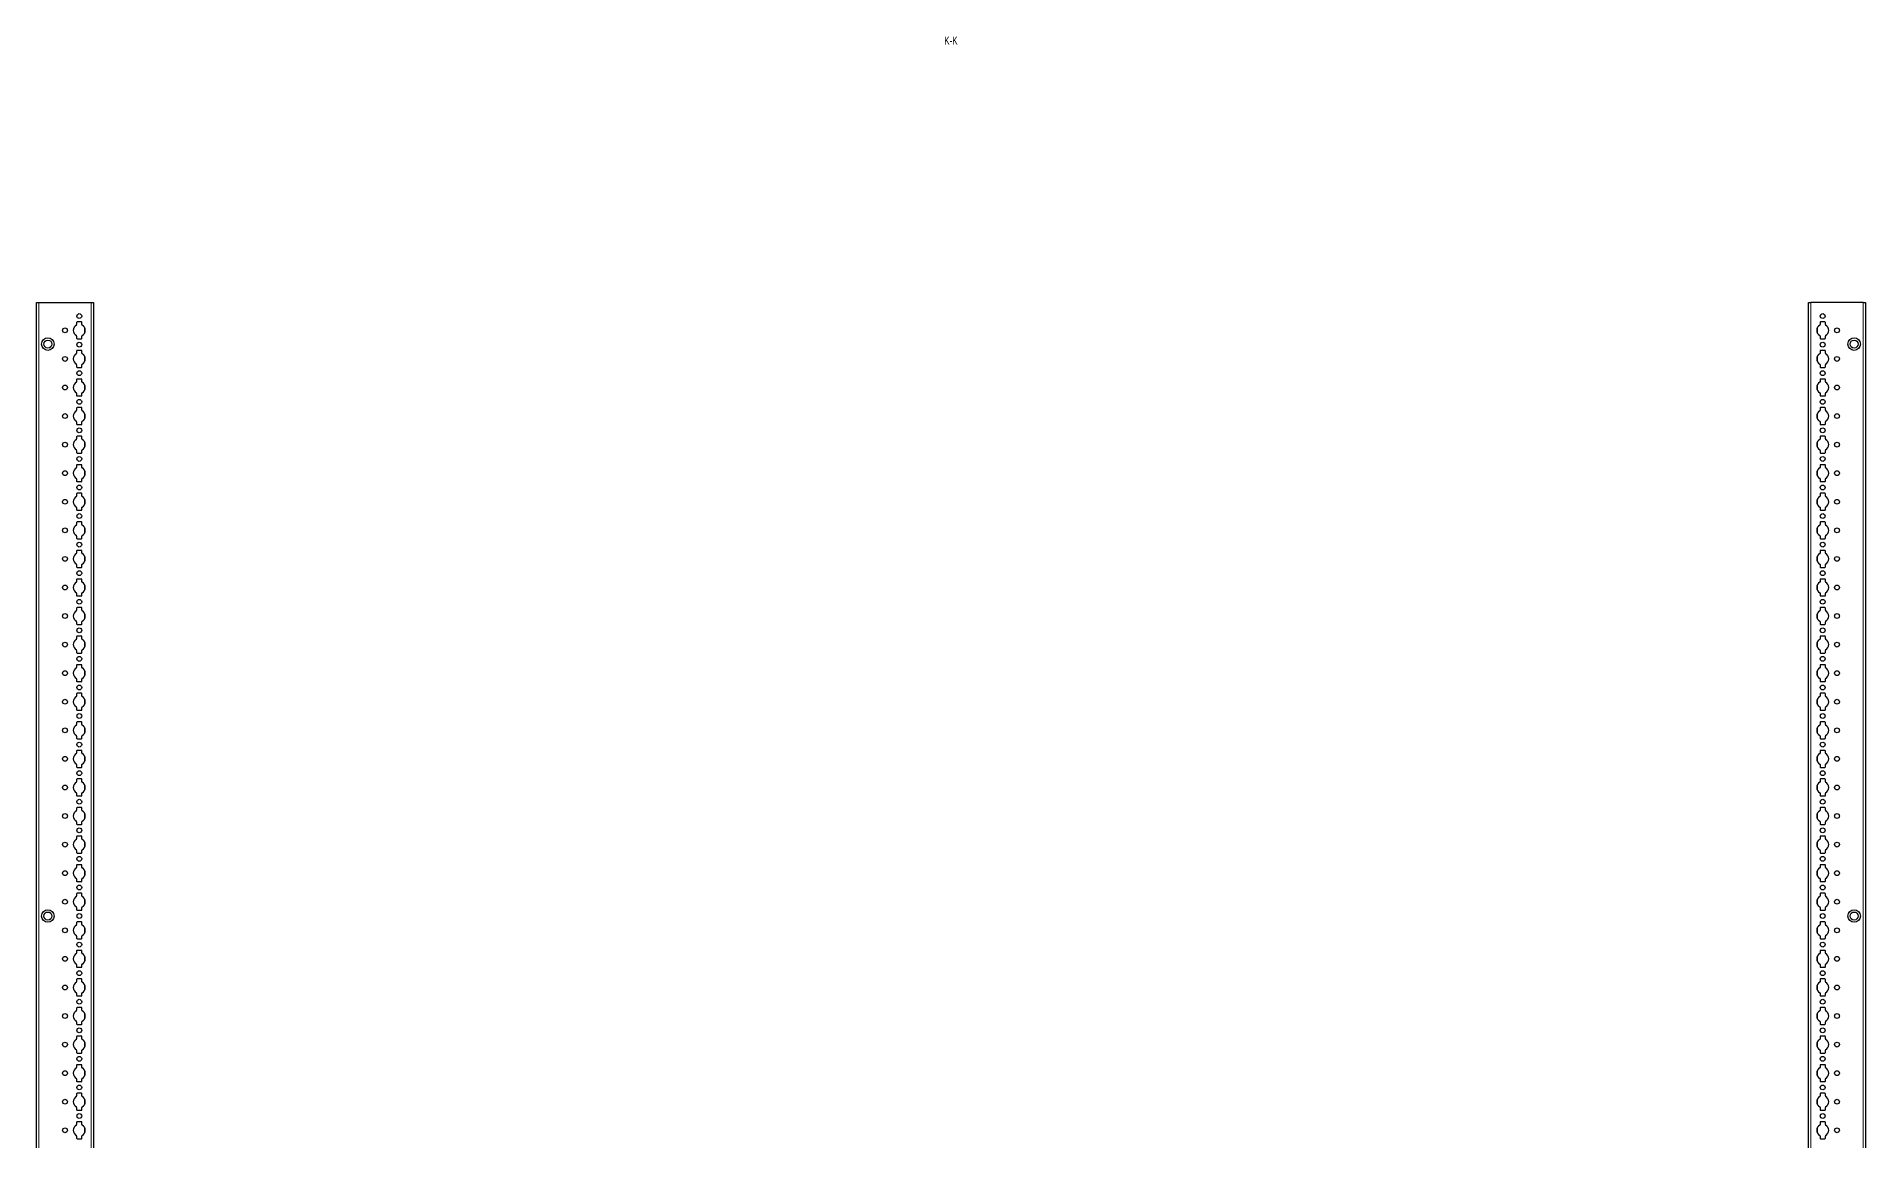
# Model space of a CAD drawing. Header units: millimetres. Extents: x -199 to 6025, y -2247 to 1507.
# Drawn here: x 4426 to 6025, y 114 to 1080 of the extents above; entities that cross this region are included whole.
import ezdxf

# ---------------------------------------------------------------- set-up
doc = ezdxf.new("R2010")
doc.units = ezdxf.units.MM
doc.layers.add('FORMAT', color=7, linetype='Continuous')
doc.styles.add('SLDTEXTSTYLE0', font='TXT', dxfattribs={"width": 0.75})

msp = doc.modelspace()

# ---------------------------------------------------------------- linework, layer by layer
at = {"color": 7, "linetype": 'Continuous', "lineweight": 25}
for p, q in [((4425.51, -851.79), (4425.51, 847.21)), ((4425.51, 847.21), (4427.51, 847.21)), ((4427.51, 847.21), (4473.21, 847.21)), ((4473.21, 847.21), (4475.21, 847.21)), ((4475.21, 847.21), (4475.21, -851.79)), ((5975.21, -851.79), (5975.21, 847.21)), ((5975.21, 847.21), (5977.21, 847.21)), ((6022.91, 847.21), (5977.21, 847.21)), ((6022.91, 847.21), (6024.91, 847.21)), ((6024.91, 847.21), (6024.91, -851.79)), ((4460.56, 829.61), (4460.56, 827.73)), ((4460.56, 817.68), (4460.56, 815.81)), ((4464.66, 830.11), (4461.06, 830.11)), ((4465.16, 827.73), (4465.16, 829.61)), ((4465.16, 815.81), (4465.16, 817.68)), ((5985.26, 829.61), (5985.26, 827.73)), ((5985.26, 817.68), (5985.26, 815.81)), ((5989.36, 830.11), (5985.76, 830.11)), ((5989.86, 827.73), (5989.86, 829.61)), ((5989.86, 815.81), (5989.86, 817.68)), ((4460.56, 804.61), (4460.56, 802.73)), ((4461.06, 815.31), (4464.66, 815.31)), ((4464.66, 805.11), (4461.06, 805.11)), ((4465.16, 802.73), (4465.16, 804.61)), ((5985.26, 804.61), (5985.26, 802.73)), ((5985.76, 815.31), (5989.36, 815.31)), ((5989.36, 805.11), (5985.76, 805.11)), ((5989.86, 802.73), (5989.86, 804.61)), ((4460.56, 792.68), (4460.56, 790.81)), ((4461.06, 790.31), (4464.66, 790.31)), ((4465.16, 790.81), (4465.16, 792.68)), ((5985.26, 792.68), (5985.26, 790.81)), ((5985.76, 790.31), (5989.36, 790.31)), ((5989.86, 790.81), (5989.86, 792.68)), ((4460.56, 779.61), (4460.56, 777.73)), ((4464.66, 780.11), (4461.06, 780.11)), ((4465.16, 777.73), (4465.16, 779.61)), ((5985.26, 779.61), (5985.26, 777.73)), ((5989.36, 780.11), (5985.76, 780.11)), ((5989.86, 777.73), (5989.86, 779.61)), ((4460.56, 767.68), (4460.56, 765.81)), ((4460.56, 754.61), (4460.56, 752.73)), ((4461.06, 765.31), (4464.66, 765.31)), ((4464.66, 755.11), (4461.06, 755.11)), ((4465.16, 765.81), (4465.16, 767.68)), ((4465.16, 752.73), (4465.16, 754.61)), ((5985.26, 767.68), (5985.26, 765.81)), ((5985.26, 754.61), (5985.26, 752.73)), ((5985.76, 765.31), (5989.36, 765.31)), ((5989.36, 755.11), (5985.76, 755.11)), ((5989.86, 765.81), (5989.86, 767.68)), ((5989.86, 752.73), (5989.86, 754.61)), ((4460.56, 742.68), (4460.56, 740.81)), ((4461.06, 740.31), (4464.66, 740.31)), ((4465.16, 740.81), (4465.16, 742.68)), ((5985.26, 742.68), (5985.26, 740.81)), ((5985.76, 740.31), (5989.36, 740.31)), ((5989.86, 740.81), (5989.86, 742.68)), ((4460.56, 729.61), (4460.56, 727.73)), ((4464.66, 730.11), (4461.06, 730.11)), ((4465.16, 727.73), (4465.16, 729.61)), ((5985.26, 729.61), (5985.26, 727.73)), ((5989.36, 730.11), (5985.76, 730.11)), ((5989.86, 727.73), (5989.86, 729.61)), ((4460.56, 717.68), (4460.56, 715.81)), ((4460.56, 704.61), (4460.56, 702.73)), ((4461.06, 715.31), (4464.66, 715.31)), ((4464.66, 705.11), (4461.06, 705.11)), ((4465.16, 715.81), (4465.16, 717.68)), ((4465.16, 702.73), (4465.16, 704.61)), ((5985.26, 717.68), (5985.26, 715.81)), ((5985.26, 704.61), (5985.26, 702.73)), ((5985.76, 715.31), (5989.36, 715.31)), ((5989.36, 705.11), (5985.76, 705.11)), ((5989.86, 715.81), (5989.86, 717.68)), ((5989.86, 702.73), (5989.86, 704.61)), ((4460.56, 692.68), (4460.56, 690.81)), ((4461.06, 690.31), (4464.66, 690.31)), ((4465.16, 690.81), (4465.16, 692.68)), ((5985.26, 692.68), (5985.26, 690.81)), ((5985.76, 690.31), (5989.36, 690.31)), ((5989.86, 690.81), (5989.86, 692.68)), ((4460.56, 679.61), (4460.56, 677.73)), ((4464.66, 680.11), (4461.06, 680.11)), ((4465.16, 677.73), (4465.16, 679.61)), ((5985.26, 679.61), (5985.26, 677.73)), ((5989.36, 680.11), (5985.76, 680.11)), ((5989.86, 677.73), (5989.86, 679.61)), ((4460.56, 667.68), (4460.56, 665.81)), ((4461.06, 665.31), (4464.66, 665.31)), ((4465.16, 665.81), (4465.16, 667.68)), ((5985.26, 667.68), (5985.26, 665.81)), ((5985.76, 665.31), (5989.36, 665.31)), ((5989.86, 665.81), (5989.86, 667.68)), ((4460.56, 654.61), (4460.56, 652.73)), ((4460.56, 642.68), (4460.56, 640.81)), ((4464.66, 655.11), (4461.06, 655.11)), ((4461.06, 640.31), (4464.66, 640.31)), ((4465.16, 652.73), (4465.16, 654.61)), ((4465.16, 640.81), (4465.16, 642.68)), ((5985.26, 654.61), (5985.26, 652.73)), ((5985.26, 642.68), (5985.26, 640.81)), ((5989.36, 655.11), (5985.76, 655.11)), ((5985.76, 640.31), (5989.36, 640.31)), ((5989.86, 652.73), (5989.86, 654.61)), ((5989.86, 640.81), (5989.86, 642.68)), ((4460.56, 629.61), (4460.56, 627.73)), ((4464.66, 630.11), (4461.06, 630.11)), ((4465.16, 627.73), (4465.16, 629.61)), ((5985.26, 629.61), (5985.26, 627.73)), ((5989.36, 630.11), (5985.76, 630.11)), ((5989.86, 627.73), (5989.86, 629.61)), ((4460.56, 617.68), (4460.56, 615.81)), ((4461.06, 615.31), (4464.66, 615.31)), ((4465.16, 615.81), (4465.16, 617.68)), ((5985.26, 617.68), (5985.26, 615.81)), ((5985.76, 615.31), (5989.36, 615.31)), ((5989.86, 615.81), (5989.86, 617.68)), ((4460.56, 604.61), (4460.56, 602.73)), ((4460.56, 592.68), (4460.56, 590.81)), ((4464.66, 605.11), (4461.06, 605.11)), ((4465.16, 602.73), (4465.16, 604.61)), ((4465.16, 590.81), (4465.16, 592.68)), ((5985.26, 604.61), (5985.26, 602.73)), ((5985.26, 592.68), (5985.26, 590.81)), ((5989.36, 605.11), (5985.76, 605.11)), ((5989.86, 602.73), (5989.86, 604.61)), ((5989.86, 590.81), (5989.86, 592.68)), ((4460.56, 579.61), (4460.56, 577.73)), ((4461.06, 590.31), (4464.66, 590.31)), ((4464.66, 580.11), (4461.06, 580.11)), ((4465.16, 577.73), (4465.16, 579.61)), ((5985.26, 579.61), (5985.26, 577.73)), ((5985.76, 590.31), (5989.36, 590.31)), ((5989.36, 580.11), (5985.76, 580.11)), ((5989.86, 577.73), (5989.86, 579.61)), ((4460.56, 567.68), (4460.56, 565.81)), ((4461.06, 565.31), (4464.66, 565.31)), ((4465.16, 565.81), (4465.16, 567.68)), ((5985.26, 567.68), (5985.26, 565.81)), ((5985.76, 565.31), (5989.36, 565.31)), ((5989.86, 565.81), (5989.86, 567.68)), ((4460.56, 554.61), (4460.56, 552.73)), ((4464.66, 555.11), (4461.06, 555.11)), ((4465.16, 552.73), (4465.16, 554.61)), ((5985.26, 554.61), (5985.26, 552.73)), ((5989.36, 555.11), (5985.76, 555.11)), ((5989.86, 552.73), (5989.86, 554.61)), ((4460.56, 542.68), (4460.56, 540.81)), ((4460.56, 529.61), (4460.56, 527.73)), ((4461.06, 540.31), (4464.66, 540.31)), ((4464.66, 530.11), (4461.06, 530.11)), ((4465.16, 540.81), (4465.16, 542.68)), ((4465.16, 527.73), (4465.16, 529.61)), ((5985.26, 542.68), (5985.26, 540.81)), ((5985.26, 529.61), (5985.26, 527.73)), ((5985.76, 540.31), (5989.36, 540.31)), ((5989.36, 530.11), (5985.76, 530.11)), ((5989.86, 540.81), (5989.86, 542.68)), ((5989.86, 527.73), (5989.86, 529.61)), ((4460.56, 517.68), (4460.56, 515.81)), ((4461.06, 515.31), (4464.66, 515.31)), ((4465.16, 515.81), (4465.16, 517.68)), ((5985.26, 517.68), (5985.26, 515.81)), ((5985.76, 515.31), (5989.36, 515.31)), ((5989.86, 515.81), (5989.86, 517.68)), ((4460.56, 504.61), (4460.56, 502.73)), ((4464.66, 505.11), (4461.06, 505.11)), ((4465.16, 502.73), (4465.16, 504.61)), ((5985.26, 504.61), (5985.26, 502.73)), ((5989.36, 505.11), (5985.76, 505.11)), ((5989.86, 502.73), (5989.86, 504.61)), ((4460.56, 492.68), (4460.56, 490.81)), ((4461.06, 490.31), (4464.66, 490.31)), ((4464.66, 480.11), (4461.06, 480.11)), ((4465.16, 490.81), (4465.16, 492.68)), ((5985.26, 492.68), (5985.26, 490.81)), ((5985.76, 490.31), (5989.36, 490.31)), ((5989.36, 480.11), (5985.76, 480.11)), ((5989.86, 490.81), (5989.86, 492.68)), ((4460.56, 479.61), (4460.56, 477.73)), ((4460.56, 467.68), (4460.56, 465.81)), ((4461.06, 465.31), (4464.66, 465.31)), ((4465.16, 477.73), (4465.16, 479.61)), ((4465.16, 465.81), (4465.16, 467.68)), ((5985.26, 479.61), (5985.26, 477.73)), ((5985.26, 467.68), (5985.26, 465.81)), ((5985.76, 465.31), (5989.36, 465.31)), ((5989.86, 477.73), (5989.86, 479.61)), ((5989.86, 465.81), (5989.86, 467.68)), ((4460.56, 454.61), (4460.56, 452.73)), ((4464.66, 455.11), (4461.06, 455.11)), ((4465.16, 452.73), (4465.16, 454.61)), ((5985.26, 454.61), (5985.26, 452.73)), ((5989.36, 455.11), (5985.76, 455.11)), ((5989.86, 452.73), (5989.86, 454.61)), ((4460.56, 442.68), (4460.56, 440.81)), ((4461.06, 440.31), (4464.66, 440.31)), ((4465.16, 440.81), (4465.16, 442.68)), ((5985.26, 442.68), (5985.26, 440.81)), ((5985.76, 440.31), (5989.36, 440.31)), ((5989.86, 440.81), (5989.86, 442.68)), ((4460.56, 429.61), (4460.56, 427.73)), ((4460.56, 417.68), (4460.56, 415.81)), ((4464.66, 430.11), (4461.06, 430.11)), ((4465.16, 427.73), (4465.16, 429.61)), ((4465.16, 415.81), (4465.16, 417.68)), ((5985.26, 429.61), (5985.26, 427.73)), ((5985.26, 417.68), (5985.26, 415.81)), ((5989.36, 430.11), (5985.76, 430.11)), ((5989.86, 427.73), (5989.86, 429.61)), ((5989.86, 415.81), (5989.86, 417.68)), ((4460.56, 404.61), (4460.56, 402.73)), ((4461.06, 415.31), (4464.66, 415.31)), ((4464.66, 405.11), (4461.06, 405.11)), ((4465.16, 402.73), (4465.16, 404.61)), ((5985.26, 404.61), (5985.26, 402.73)), ((5985.76, 415.31), (5989.36, 415.31)), ((5989.36, 405.11), (5985.76, 405.11)), ((5989.86, 402.73), (5989.86, 404.61)), ((4460.56, 392.68), (4460.56, 390.81)), ((4461.06, 390.31), (4464.66, 390.31)), ((4465.16, 390.81), (4465.16, 392.68)), ((5985.26, 392.68), (5985.26, 390.81)), ((5985.76, 390.31), (5989.36, 390.31)), ((5989.86, 390.81), (5989.86, 392.68)), ((4460.56, 379.61), (4460.56, 377.73)), ((4464.66, 380.11), (4461.06, 380.11)), ((4465.16, 377.73), (4465.16, 379.61)), ((5985.26, 379.61), (5985.26, 377.73)), ((5989.36, 380.11), (5985.76, 380.11)), ((5989.86, 377.73), (5989.86, 379.61)), ((4460.56, 367.68), (4460.56, 365.81)), ((4460.56, 354.61), (4460.56, 352.73)), ((4461.06, 365.31), (4464.66, 365.31)), ((4464.66, 355.11), (4461.06, 355.11)), ((4465.16, 365.81), (4465.16, 367.68)), ((4465.16, 352.73), (4465.16, 354.61)), ((5985.26, 367.68), (5985.26, 365.81)), ((5985.26, 354.61), (5985.26, 352.73)), ((5985.76, 365.31), (5989.36, 365.31)), ((5989.36, 355.11), (5985.76, 355.11)), ((5989.86, 365.81), (5989.86, 367.68)), ((5989.86, 352.73), (5989.86, 354.61)), ((4460.56, 342.68), (4460.56, 340.81)), ((4461.06, 340.31), (4464.66, 340.31)), ((4465.16, 340.81), (4465.16, 342.68)), ((5985.26, 342.68), (5985.26, 340.81)), ((5985.76, 340.31), (5989.36, 340.31)), ((5989.86, 340.81), (5989.86, 342.68)), ((4460.56, 329.61), (4460.56, 327.73)), ((4464.66, 330.11), (4461.06, 330.11)), ((4465.16, 327.73), (4465.16, 329.61)), ((5985.26, 329.61), (5985.26, 327.73)), ((5989.36, 330.11), (5985.76, 330.11)), ((5989.86, 327.73), (5989.86, 329.61)), ((4460.56, 317.68), (4460.56, 315.81)), ((4460.56, 304.61), (4460.56, 302.73)), ((4461.06, 315.31), (4464.66, 315.31)), ((4464.66, 305.11), (4461.06, 305.11)), ((4465.16, 315.81), (4465.16, 317.68)), ((4465.16, 302.73), (4465.16, 304.61)), ((5985.26, 317.68), (5985.26, 315.81)), ((5985.26, 304.61), (5985.26, 302.73)), ((5985.76, 315.31), (5989.36, 315.31)), ((5989.36, 305.11), (5985.76, 305.11)), ((5989.86, 315.81), (5989.86, 317.68)), ((5989.86, 302.73), (5989.86, 304.61)), ((4460.56, 292.68), (4460.56, 290.81)), ((4461.06, 290.31), (4464.66, 290.31)), ((4465.16, 290.81), (4465.16, 292.68)), ((5985.26, 292.68), (5985.26, 290.81)), ((5985.76, 290.31), (5989.36, 290.31)), ((5989.86, 290.81), (5989.86, 292.68)), ((4460.56, 279.61), (4460.56, 277.73)), ((4464.66, 280.11), (4461.06, 280.11)), ((4465.16, 277.73), (4465.16, 279.61)), ((5985.26, 279.61), (5985.26, 277.73)), ((5989.36, 280.11), (5985.76, 280.11)), ((5989.86, 277.73), (5989.86, 279.61)), ((4460.56, 267.68), (4460.56, 265.81)), ((4461.06, 265.31), (4464.66, 265.31)), ((4465.16, 265.81), (4465.16, 267.68)), ((5985.26, 267.68), (5985.26, 265.81)), ((5985.76, 265.31), (5989.36, 265.31)), ((5989.86, 265.81), (5989.86, 267.68)), ((4460.56, 254.61), (4460.56, 252.73)), ((4460.56, 242.68), (4460.56, 240.81)), ((4464.66, 255.11), (4461.06, 255.11)), ((4461.06, 240.31), (4464.66, 240.31)), ((4465.16, 252.73), (4465.16, 254.61)), ((4465.16, 240.81), (4465.16, 242.68)), ((5985.26, 254.61), (5985.26, 252.73)), ((5985.26, 242.68), (5985.26, 240.81)), ((5989.36, 255.11), (5985.76, 255.11)), ((5985.76, 240.31), (5989.36, 240.31)), ((5989.86, 252.73), (5989.86, 254.61)), ((5989.86, 240.81), (5989.86, 242.68)), ((4460.56, 229.61), (4460.56, 227.73)), ((4464.66, 230.11), (4461.06, 230.11)), ((4465.16, 227.73), (4465.16, 229.61)), ((5985.26, 229.61), (5985.26, 227.73)), ((5989.36, 230.11), (5985.76, 230.11)), ((5989.86, 227.73), (5989.86, 229.61)), ((4460.56, 217.68), (4460.56, 215.81)), ((4461.06, 215.31), (4464.66, 215.31)), ((4465.16, 215.81), (4465.16, 217.68)), ((5985.26, 217.68), (5985.26, 215.81)), ((5985.76, 215.31), (5989.36, 215.31)), ((5989.86, 215.81), (5989.86, 217.68)), ((4460.56, 204.61), (4460.56, 202.73)), ((4460.56, 192.68), (4460.56, 190.81)), ((4464.66, 205.11), (4461.06, 205.11)), ((4465.16, 202.73), (4465.16, 204.61)), ((4465.16, 190.81), (4465.16, 192.68)), ((5985.26, 204.61), (5985.26, 202.73)), ((5985.26, 192.68), (5985.26, 190.81)), ((5989.36, 205.11), (5985.76, 205.11)), ((5989.86, 202.73), (5989.86, 204.61)), ((5989.86, 190.81), (5989.86, 192.68)), ((4460.56, 179.61), (4460.56, 177.73)), ((4461.06, 190.31), (4464.66, 190.31)), ((4464.66, 180.11), (4461.06, 180.11)), ((4465.16, 177.73), (4465.16, 179.61)), ((5985.26, 179.61), (5985.26, 177.73)), ((5985.76, 190.31), (5989.36, 190.31)), ((5989.36, 180.11), (5985.76, 180.11)), ((5989.86, 177.73), (5989.86, 179.61)), ((4460.56, 167.68), (4460.56, 165.81)), ((4461.06, 165.31), (4464.66, 165.31)), ((4465.16, 165.81), (4465.16, 167.68)), ((5985.26, 167.68), (5985.26, 165.81)), ((5985.76, 165.31), (5989.36, 165.31)), ((5989.86, 165.81), (5989.86, 167.68)), ((4460.56, 154.61), (4460.56, 152.73)), ((4464.66, 155.11), (4461.06, 155.11)), ((4465.16, 152.73), (4465.16, 154.61)), ((5985.26, 154.61), (5985.26, 152.73)), ((5989.36, 155.11), (5985.76, 155.11)), ((5989.86, 152.73), (5989.86, 154.61)), ((4460.56, 142.68), (4460.56, 140.81)), ((4460.56, 129.61), (4460.56, 127.73)), ((4461.06, 140.31), (4464.66, 140.31)), ((4464.66, 130.11), (4461.06, 130.11)), ((4465.16, 140.81), (4465.16, 142.68)), ((4465.16, 127.73), (4465.16, 129.61)), ((5985.26, 142.68), (5985.26, 140.81)), ((5985.26, 129.61), (5985.26, 127.73)), ((5985.76, 140.31), (5989.36, 140.31)), ((5989.36, 130.11), (5985.76, 130.11)), ((5989.86, 140.81), (5989.86, 142.68)), ((5989.86, 127.73), (5989.86, 129.61)), ((4460.56, 117.68), (4460.56, 115.81)), ((4461.06, 115.31), (4464.66, 115.31)), ((4465.16, 115.81), (4465.16, 117.68)), ((5985.26, 117.68), (5985.26, 115.81)), ((5985.76, 115.31), (5989.36, 115.31)), ((5989.86, 115.81), (5989.86, 117.68))]:
    msp.add_line(p, q, dxfattribs=at)
at = {"color": 8, "linetype": 'Continuous', "lineweight": 18}
for p, q in [((4427.51, 847.21), (4427.51, -851.79)), ((4473.21, -851.79), (4473.21, 847.21)), ((5977.21, 847.21), (5977.21, -851.79)), ((6022.91, -851.79), (6022.91, 847.21)), ((4467.36, 820), (4467.36, 825.41)), ((5983.06, 825.41), (5983.06, 820)), ((4467.36, 795), (4467.36, 800.41)), ((5983.06, 800.41), (5983.06, 795)), ((4467.36, 770), (4467.36, 775.41)), ((5983.06, 775.41), (5983.06, 770)), ((4467.36, 745), (4467.36, 750.41)), ((5983.06, 750.41), (5983.06, 745)), ((4467.36, 720), (4467.36, 725.41)), ((5983.06, 725.41), (5983.06, 720)), ((4467.36, 695), (4467.36, 700.41)), ((5983.06, 700.41), (5983.06, 695)), ((4467.36, 670), (4467.36, 675.41)), ((5983.06, 675.41), (5983.06, 670)), ((4467.36, 645), (4467.36, 650.41)), ((5983.06, 650.41), (5983.06, 645)), ((4467.36, 620), (4467.36, 625.41)), ((5983.06, 625.41), (5983.06, 620)), ((4467.36, 595), (4467.36, 600.41)), ((5983.06, 600.41), (5983.06, 595)), ((4467.36, 570), (4467.36, 575.41)), ((5983.06, 575.41), (5983.06, 570)), ((4467.36, 545), (4467.36, 550.41)), ((5983.06, 550.41), (5983.06, 545)), ((4467.36, 520), (4467.36, 525.41)), ((5983.06, 525.41), (5983.06, 520)), ((4467.36, 495), (4467.36, 500.41)), ((5983.06, 500.41), (5983.06, 495)), ((4467.36, 470), (4467.36, 475.41)), ((5983.06, 475.41), (5983.06, 470)), ((4467.36, 445), (4467.36, 450.41)), ((5983.06, 450.41), (5983.06, 445)), ((4467.36, 420), (4467.36, 425.41)), ((5983.06, 425.41), (5983.06, 420)), ((4467.36, 395), (4467.36, 400.41)), ((5983.06, 400.41), (5983.06, 395)), ((4467.36, 370), (4467.36, 375.41)), ((5983.06, 375.41), (5983.06, 370)), ((4467.36, 345), (4467.36, 350.41)), ((5983.06, 350.41), (5983.06, 345)), ((4467.36, 320), (4467.36, 325.41)), ((5983.06, 325.41), (5983.06, 320)), ((4467.36, 295), (4467.36, 300.41)), ((5983.06, 300.41), (5983.06, 295)), ((4467.36, 270), (4467.36, 275.41)), ((5983.06, 275.41), (5983.06, 270)), ((4467.36, 245), (4467.36, 250.41)), ((5983.06, 250.41), (5983.06, 245)), ((4467.36, 220), (4467.36, 225.41)), ((5983.06, 225.41), (5983.06, 220)), ((4467.36, 195), (4467.36, 200.41)), ((5983.06, 200.41), (5983.06, 195)), ((4467.36, 170), (4467.36, 175.41)), ((5983.06, 175.41), (5983.06, 170)), ((4467.36, 145), (4467.36, 150.41)), ((5983.06, 150.41), (5983.06, 145)), ((4467.36, 120), (4467.36, 125.41)), ((5983.06, 125.41), (5983.06, 120))]:
    msp.add_line(p, q, dxfattribs=at)
at = {"color": 7, "linetype": 'Continuous', "lineweight": 25}
for centre, radius in [((4462.86, 835.21), 2.12), ((5987.56, 835.21), 2.12), ((4435.36, 810.71), 5.5), ((4450.36, 822.71), 2.12), ((6000.06, 822.71), 2.12), ((6015.06, 810.71), 5.5), ((4435.36, 810.71), 3.5), ((4450.36, 797.71), 2.12), ((4462.86, 810.21), 2.12), ((5987.56, 810.21), 2.12), ((6000.06, 797.71), 2.12), ((6015.06, 810.71), 3.5), ((4462.86, 785.21), 2.12), ((5987.56, 785.21), 2.12), ((4450.36, 772.71), 2.12), ((6000.06, 772.71), 2.12), ((4462.86, 760.21), 2.12), ((5987.56, 760.21), 2.12), ((4450.36, 747.71), 2.12), ((4462.86, 735.21), 2.12), ((5987.56, 735.21), 2.12), ((6000.06, 747.71), 2.12), ((4450.36, 722.71), 2.12), ((6000.06, 722.71), 2.12), ((4462.86, 710.21), 2.12), ((5987.56, 710.21), 2.12), ((4450.36, 697.71), 2.12), ((6000.06, 697.71), 2.12), ((4450.36, 672.71), 2.12), ((4462.86, 685.21), 2.12), ((5987.56, 685.21), 2.12), ((6000.06, 672.71), 2.12), ((4462.86, 660.21), 2.12), ((5987.56, 660.21), 2.12), ((4450.36, 647.71), 2.12), ((6000.06, 647.71), 2.12), ((4450.36, 622.71), 2.12), ((4462.86, 635.21), 2.12), ((5987.56, 635.21), 2.12), ((6000.06, 622.71), 2.12), ((4462.86, 610.21), 2.12), ((5987.56, 610.21), 2.12), ((4450.36, 597.71), 2.12), ((6000.06, 597.71), 2.12), ((4462.86, 585.21), 2.12), ((5987.56, 585.21), 2.12), ((4450.36, 572.71), 2.12), ((4462.86, 560.21), 2.12), ((5987.56, 560.21), 2.12), ((6000.06, 572.71), 2.12), ((4450.36, 547.71), 2.12), ((6000.06, 547.71), 2.12), ((4462.86, 535.21), 2.12), ((5987.56, 535.21), 2.12), ((4450.36, 522.71), 2.12), ((4462.86, 510.21), 2.12), ((5987.56, 510.21), 2.12), ((6000.06, 522.71), 2.12), ((4450.36, 497.71), 2.12), ((6000.06, 497.71), 2.12), ((4462.86, 485.21), 2.12), ((5987.56, 485.21), 2.12), ((4450.36, 472.71), 2.12), ((6000.06, 472.71), 2.12), ((4450.36, 447.71), 2.12), ((4462.86, 460.21), 2.12), ((5987.56, 460.21), 2.12), ((6000.06, 447.71), 2.12), ((4462.86, 435.21), 2.12), ((5987.56, 435.21), 2.12), ((4450.36, 422.71), 2.12), ((6000.06, 422.71), 2.12), ((4462.86, 410.21), 2.12), ((5987.56, 410.21), 2.12), ((4450.36, 397.71), 2.12), ((4462.86, 385.21), 2.12), ((5987.56, 385.21), 2.12), ((6000.06, 397.71), 2.12), ((4450.36, 372.71), 2.12), ((6000.06, 372.71), 2.12), ((4462.86, 360.21), 2.12), ((5987.56, 360.21), 2.12), ((4450.36, 347.71), 2.12), ((4462.86, 335.21), 2.12), ((5987.56, 335.21), 2.12), ((6000.06, 347.71), 2.12), ((4450.36, 322.71), 2.12), ((6000.06, 322.71), 2.12), ((4435.36, 310.21), 5.5), ((4435.36, 310.21), 3.5), ((4462.86, 310.21), 2.12), ((5987.56, 310.21), 2.12), ((6015.06, 310.21), 5.5), ((6015.06, 310.21), 3.5), ((4450.36, 297.71), 2.12), ((6000.06, 297.71), 2.12), ((4450.36, 272.71), 2.12), ((4462.86, 285.21), 2.12), ((5987.56, 285.21), 2.12), ((6000.06, 272.71), 2.12), ((4462.86, 260.21), 2.12), ((5987.56, 260.21), 2.12), ((4450.36, 247.71), 2.12), ((6000.06, 247.71), 2.12), ((4450.36, 222.71), 2.12), ((4462.86, 235.21), 2.12), ((5987.56, 235.21), 2.12), ((6000.06, 222.71), 2.12), ((4462.86, 210.21), 2.12), ((5987.56, 210.21), 2.12), ((4450.36, 197.71), 2.12), ((6000.06, 197.71), 2.12), ((4462.86, 185.21), 2.12), ((5987.56, 185.21), 2.12), ((4450.36, 172.71), 2.12), ((4462.86, 160.21), 2.12), ((5987.56, 160.21), 2.12), ((6000.06, 172.71), 2.12), ((4450.36, 147.71), 2.12), ((6000.06, 147.71), 2.12), ((4462.86, 135.21), 2.12), ((5987.56, 135.21), 2.12), ((4450.36, 122.71), 2.12), ((6000.06, 122.71), 2.12)]:
    msp.add_circle(centre, radius, dxfattribs=at)
for centre, radius, start, end in [((4462.86, 822.71), 5.25, 119.14074, 240.85926), ((4460.06, 827.73), 0.5, 299.14074, 0), ((4460.06, 817.68), 0.5, 0, 60.85926), ((4461.06, 829.61), 0.5, 90, 180), ((4461.06, 815.81), 0.5, 180, 270), ((4464.66, 829.61), 0.5, 0, 90), ((4464.66, 815.81), 0.5, 270, 0), ((4465.66, 827.73), 0.5, 180, 240.85926), ((4465.66, 817.68), 0.5, 119.14074, 180), ((4462.86, 822.71), 5.25, 299.14074, 60.85926), ((5987.56, 822.71), 5.25, 119.14074, 240.85926), ((5984.76, 827.73), 0.5, 299.14074, 0), ((5984.76, 817.68), 0.5, 0, 60.85926), ((5985.76, 829.61), 0.5, 90, 180), ((5985.76, 815.81), 0.5, 180, 270), ((5989.36, 829.61), 0.5, 0, 90), ((5989.36, 815.81), 0.5, 270, 0), ((5990.36, 827.73), 0.5, 180, 240.85926), ((5990.36, 817.68), 0.5, 119.14074, 180), ((5987.56, 822.71), 5.25, 299.14074, 60.85926), ((4462.86, 797.71), 5.25, 119.14074, 240.85926), ((4460.06, 802.73), 0.5, 299.14074, 0), ((4461.06, 804.61), 0.5, 90, 180), ((4464.66, 804.61), 0.5, 0, 90), ((4465.66, 802.73), 0.5, 180, 240.85926), ((4462.86, 797.71), 5.25, 299.14074, 60.85926), ((5987.56, 797.71), 5.25, 119.14074, 240.85926), ((5984.76, 802.73), 0.5, 299.14074, 0), ((5985.76, 804.61), 0.5, 90, 180), ((5989.36, 804.61), 0.5, 0, 90), ((5990.36, 802.73), 0.5, 180, 240.85926), ((5987.56, 797.71), 5.25, 299.14074, 60.85926), ((4460.06, 792.68), 0.5, 0, 60.85926), ((4461.06, 790.81), 0.5, 180, 270), ((4464.66, 790.81), 0.5, 270, 0), ((4465.66, 792.68), 0.5, 119.14074, 180), ((5984.76, 792.68), 0.5, 0, 60.85926), ((5985.76, 790.81), 0.5, 180, 270), ((5989.36, 790.81), 0.5, 270, 0), ((5990.36, 792.68), 0.5, 119.14074, 180), ((4462.86, 772.71), 5.25, 119.14074, 240.85926), ((4460.06, 777.73), 0.5, 299.14074, 0), ((4460.06, 767.68), 0.5, 0, 60.85926), ((4461.06, 779.61), 0.5, 90, 180), ((4464.66, 779.61), 0.5, 0, 90), ((4465.66, 777.73), 0.5, 180, 240.85926), ((4465.66, 767.68), 0.5, 119.14074, 180), ((4462.86, 772.71), 5.25, 299.14074, 60.85926), ((5987.56, 772.71), 5.25, 119.14074, 240.85926), ((5984.76, 777.73), 0.5, 299.14074, 0), ((5984.76, 767.68), 0.5, 0, 60.85926), ((5985.76, 779.61), 0.5, 90, 180), ((5989.36, 779.61), 0.5, 0, 90), ((5990.36, 777.73), 0.5, 180, 240.85926), ((5990.36, 767.68), 0.5, 119.14074, 180), ((5987.56, 772.71), 5.25, 299.14074, 60.85926), ((4462.86, 747.71), 5.25, 119.14074, 240.85926), ((4460.06, 752.73), 0.5, 299.14074, 0), ((4461.06, 765.81), 0.5, 180, 270), ((4461.06, 754.61), 0.5, 90, 180), ((4464.66, 765.81), 0.5, 270, 0), ((4464.66, 754.61), 0.5, 0, 90), ((4465.66, 752.73), 0.5, 180, 240.85926), ((4462.86, 747.71), 5.25, 299.14074, 60.85926), ((5987.56, 747.71), 5.25, 119.14074, 240.85926), ((5984.76, 752.73), 0.5, 299.14074, 0), ((5985.76, 765.81), 0.5, 180, 270), ((5985.76, 754.61), 0.5, 90, 180), ((5989.36, 765.81), 0.5, 270, 0), ((5989.36, 754.61), 0.5, 0, 90), ((5990.36, 752.73), 0.5, 180, 240.85926), ((5987.56, 747.71), 5.25, 299.14074, 60.85926), ((4460.06, 742.68), 0.5, 0, 60.85926), ((4461.06, 740.81), 0.5, 180, 270), ((4464.66, 740.81), 0.5, 270, 0), ((4465.66, 742.68), 0.5, 119.14074, 180), ((5984.76, 742.68), 0.5, 0, 60.85926), ((5985.76, 740.81), 0.5, 180, 270), ((5989.36, 740.81), 0.5, 270, 0), ((5990.36, 742.68), 0.5, 119.14074, 180), ((4462.86, 722.71), 5.25, 119.14074, 240.85926), ((4460.06, 727.73), 0.5, 299.14074, 0), ((4461.06, 729.61), 0.5, 90, 180), ((4464.66, 729.61), 0.5, 0, 90), ((4465.66, 727.73), 0.5, 180, 240.85926), ((4462.86, 722.71), 5.25, 299.14074, 60.85926), ((5987.56, 722.71), 5.25, 119.14074, 240.85926), ((5984.76, 727.73), 0.5, 299.14074, 0), ((5985.76, 729.61), 0.5, 90, 180), ((5989.36, 729.61), 0.5, 0, 90), ((5990.36, 727.73), 0.5, 180, 240.85926), ((5987.56, 722.71), 5.25, 299.14074, 60.85926), ((4460.06, 717.68), 0.5, 0, 60.85926), ((4461.06, 715.81), 0.5, 180, 270), ((4461.06, 704.61), 0.5, 90, 180), ((4464.66, 715.81), 0.5, 270, 0), ((4464.66, 704.61), 0.5, 0, 90), ((4465.66, 717.68), 0.5, 119.14074, 180), ((5984.76, 717.68), 0.5, 0, 60.85926), ((5985.76, 715.81), 0.5, 180, 270), ((5985.76, 704.61), 0.5, 90, 180), ((5989.36, 715.81), 0.5, 270, 0), ((5989.36, 704.61), 0.5, 0, 90), ((5990.36, 717.68), 0.5, 119.14074, 180), ((4462.86, 697.71), 5.25, 119.14074, 240.85926), ((4460.06, 702.73), 0.5, 299.14074, 0), ((4460.06, 692.68), 0.5, 0, 60.85926), ((4461.06, 690.81), 0.5, 180, 270), ((4464.66, 690.81), 0.5, 270, 0), ((4465.66, 702.73), 0.5, 180, 240.85926), ((4465.66, 692.68), 0.5, 119.14074, 180), ((4462.86, 697.71), 5.25, 299.14074, 60.85926), ((5987.56, 697.71), 5.25, 119.14074, 240.85926), ((5984.76, 702.73), 0.5, 299.14074, 0), ((5984.76, 692.68), 0.5, 0, 60.85926), ((5985.76, 690.81), 0.5, 180, 270), ((5989.36, 690.81), 0.5, 270, 0), ((5990.36, 702.73), 0.5, 180, 240.85926), ((5990.36, 692.68), 0.5, 119.14074, 180), ((5987.56, 697.71), 5.25, 299.14074, 60.85926), ((4462.86, 672.71), 5.25, 119.14074, 240.85926), ((4460.06, 677.73), 0.5, 299.14074, 0), ((4461.06, 679.61), 0.5, 90, 180), ((4464.66, 679.61), 0.5, 0, 90), ((4465.66, 677.73), 0.5, 180, 240.85926), ((4462.86, 672.71), 5.25, 299.14074, 60.85926), ((5987.56, 672.71), 5.25, 119.14074, 240.85926), ((5984.76, 677.73), 0.5, 299.14074, 0), ((5985.76, 679.61), 0.5, 90, 180), ((5989.36, 679.61), 0.5, 0, 90), ((5990.36, 677.73), 0.5, 180, 240.85926), ((5987.56, 672.71), 5.25, 299.14074, 60.85926), ((4460.06, 667.68), 0.5, 0, 60.85926), ((4461.06, 665.81), 0.5, 180, 270), ((4464.66, 665.81), 0.5, 270, 0), ((4465.66, 667.68), 0.5, 119.14074, 180), ((5984.76, 667.68), 0.5, 0, 60.85926), ((5985.76, 665.81), 0.5, 180, 270), ((5989.36, 665.81), 0.5, 270, 0), ((5990.36, 667.68), 0.5, 119.14074, 180), ((4462.86, 647.71), 5.25, 119.14074, 240.85926), ((4460.06, 652.73), 0.5, 299.14074, 0), ((4460.06, 642.68), 0.5, 0, 60.85926), ((4461.06, 654.61), 0.5, 90, 180), ((4461.06, 640.81), 0.5, 180, 270), ((4464.66, 654.61), 0.5, 0, 90), ((4464.66, 640.81), 0.5, 270, 0), ((4465.66, 652.73), 0.5, 180, 240.85926), ((4465.66, 642.68), 0.5, 119.14074, 180), ((4462.86, 647.71), 5.25, 299.14074, 60.85926), ((5987.56, 647.71), 5.25, 119.14074, 240.85926), ((5984.76, 652.73), 0.5, 299.14074, 0), ((5984.76, 642.68), 0.5, 0, 60.85926), ((5985.76, 654.61), 0.5, 90, 180), ((5985.76, 640.81), 0.5, 180, 270), ((5989.36, 654.61), 0.5, 360, 90), ((5989.36, 640.81), 0.5, 270, 0), ((5990.36, 652.73), 0.5, 180, 240.85926), ((5990.36, 642.68), 0.5, 119.14074, 180), ((5987.56, 647.71), 5.25, 299.14074, 60.85926), ((4462.86, 622.71), 5.25, 119.14074, 240.85926), ((4460.06, 627.73), 0.5, 299.14074, 0), ((4461.06, 629.61), 0.5, 90, 180), ((4464.66, 629.61), 0.5, 0, 90), ((4465.66, 627.73), 0.5, 180, 240.85926), ((4462.86, 622.71), 5.25, 299.14074, 60.85926), ((5987.56, 622.71), 5.25, 119.14074, 240.85926), ((5984.76, 627.73), 0.5, 299.14074, 0), ((5985.76, 629.61), 0.5, 90, 180), ((5989.36, 629.61), 0.5, 0, 90), ((5990.36, 627.73), 0.5, 180, 240.85926), ((5987.56, 622.71), 5.25, 299.14074, 60.85926), ((4460.06, 617.68), 0.5, 0, 60.85926), ((4461.06, 615.81), 0.5, 180, 270), ((4464.66, 615.81), 0.5, 270, 0), ((4465.66, 617.68), 0.5, 119.14074, 180), ((5984.76, 617.68), 0.5, 0, 60.85926), ((5985.76, 615.81), 0.5, 180, 270), ((5989.36, 615.81), 0.5, 270, 0), ((5990.36, 617.68), 0.5, 119.14074, 180), ((4462.86, 597.71), 5.25, 119.14074, 240.85926), ((4460.06, 602.73), 0.5, 299.14074, 0), ((4460.06, 592.68), 0.5, 0, 60.85926), ((4461.06, 604.61), 0.5, 90, 180), ((4464.66, 604.61), 0.5, 0, 90), ((4465.66, 602.73), 0.5, 180, 240.85926), ((4465.66, 592.68), 0.5, 119.14074, 180), ((4462.86, 597.71), 5.25, 299.14074, 60.85926), ((5987.56, 597.71), 5.25, 119.14074, 240.85926), ((5984.76, 602.73), 0.5, 299.14074, 0), ((5984.76, 592.68), 0.5, 0, 60.85926), ((5985.76, 604.61), 0.5, 90, 180), ((5989.36, 604.61), 0.5, 0, 90), ((5990.36, 602.73), 0.5, 180, 240.85926), ((5990.36, 592.68), 0.5, 119.14074, 180), ((5987.56, 597.71), 5.25, 299.14074, 60.85926), ((4462.86, 572.71), 5.25, 119.14074, 240.85926), ((4460.06, 577.73), 0.5, 299.14074, 0), ((4461.06, 590.81), 0.5, 180, 270), ((4461.06, 579.61), 0.5, 90, 180), ((4464.66, 590.81), 0.5, 270, 0), ((4464.66, 579.61), 0.5, 0, 90), ((4465.66, 577.73), 0.5, 180, 240.85926), ((4462.86, 572.71), 5.25, 299.14074, 60.85926), ((5987.56, 572.71), 5.25, 119.14074, 240.85926), ((5984.76, 577.73), 0.5, 299.14074, 0), ((5985.76, 590.81), 0.5, 180, 270), ((5985.76, 579.61), 0.5, 90, 180), ((5989.36, 590.81), 0.5, 270, 0), ((5989.36, 579.61), 0.5, 0, 90), ((5990.36, 577.73), 0.5, 180, 240.85926), ((5987.56, 572.71), 5.25, 299.14074, 60.85926), ((4460.06, 567.68), 0.5, 0, 60.85926), ((4461.06, 565.81), 0.5, 180, 270), ((4464.66, 565.81), 0.5, 270, 0), ((4465.66, 567.68), 0.5, 119.14074, 180), ((5984.76, 567.68), 0.5, 0, 60.85926), ((5985.76, 565.81), 0.5, 180, 270), ((5989.36, 565.81), 0.5, 270, 0), ((5990.36, 567.68), 0.5, 119.14074, 180), ((4462.86, 547.71), 5.25, 119.14074, 240.85926), ((4460.06, 552.73), 0.5, 299.14074, 0), ((4461.06, 554.61), 0.5, 90, 180), ((4464.66, 554.61), 0.5, 0, 90), ((4465.66, 552.73), 0.5, 180, 240.85926), ((4462.86, 547.71), 5.25, 299.14074, 60.85926), ((5987.56, 547.71), 5.25, 119.14074, 240.85926), ((5984.76, 552.73), 0.5, 299.14074, 0), ((5985.76, 554.61), 0.5, 90, 180), ((5989.36, 554.61), 0.5, 0, 90), ((5990.36, 552.73), 0.5, 180, 240.85926), ((5987.56, 547.71), 5.25, 299.14074, 60.85926), ((4460.06, 542.68), 0.5, 0, 60.85926), ((4461.06, 540.81), 0.5, 180, 270), ((4461.06, 529.61), 0.5, 90, 180), ((4464.66, 540.81), 0.5, 270, 0), ((4464.66, 529.61), 0.5, 0, 90), ((4465.66, 542.68), 0.5, 119.14074, 180), ((5984.76, 542.68), 0.5, 0, 60.85926), ((5985.76, 540.81), 0.5, 180, 270), ((5985.76, 529.61), 0.5, 90, 180), ((5989.36, 540.81), 0.5, 270, 0), ((5989.36, 529.61), 0.5, 0, 90), ((5990.36, 542.68), 0.5, 119.14074, 180), ((4462.86, 522.71), 5.25, 119.14074, 240.85926), ((4460.06, 527.73), 0.5, 299.14074, 0), ((4460.06, 517.68), 0.5, 0, 60.85926), ((4461.06, 515.81), 0.5, 180, 270), ((4464.66, 515.81), 0.5, 270, 0), ((4465.66, 527.73), 0.5, 180, 240.85926), ((4465.66, 517.68), 0.5, 119.14074, 180), ((4462.86, 522.71), 5.25, 299.14074, 60.85926), ((5987.56, 522.71), 5.25, 119.14074, 240.85926), ((5984.76, 527.73), 0.5, 299.14074, 0), ((5984.76, 517.68), 0.5, 0, 60.85926), ((5985.76, 515.81), 0.5, 180, 270), ((5989.36, 515.81), 0.5, 270, 0), ((5990.36, 527.73), 0.5, 180, 240.85926), ((5990.36, 517.68), 0.5, 119.14074, 180), ((5987.56, 522.71), 5.25, 299.14074, 60.85926), ((4462.86, 497.71), 5.25, 119.14074, 240.85926), ((4460.06, 502.73), 0.5, 299.14074, 0), ((4461.06, 504.61), 0.5, 90, 180), ((4464.66, 504.61), 0.5, 0, 90), ((4465.66, 502.73), 0.5, 180, 240.85926), ((4462.86, 497.71), 5.25, 299.14074, 60.85926), ((5987.56, 497.71), 5.25, 119.14074, 240.85926), ((5984.76, 502.73), 0.5, 299.14074, 0), ((5985.76, 504.61), 0.5, 90, 180), ((5989.36, 504.61), 0.5, 0, 90), ((5990.36, 502.73), 0.5, 180, 240.85926), ((5987.56, 497.71), 5.25, 299.14074, 60.85926), ((4460.06, 492.68), 0.5, 0, 60.85926), ((4461.06, 490.81), 0.5, 180, 270), ((4461.06, 479.61), 0.5, 90, 180), ((4464.66, 490.81), 0.5, 270, 0), ((4464.66, 479.61), 0.5, 0, 90), ((4465.66, 492.68), 0.5, 119.14074, 180), ((5984.76, 492.68), 0.5, 0, 60.85926), ((5985.76, 490.81), 0.5, 180, 270), ((5985.76, 479.61), 0.5, 90, 180), ((5989.36, 490.81), 0.5, 270, 0), ((5989.36, 479.61), 0.5, 0, 90), ((5990.36, 492.68), 0.5, 119.14074, 180), ((4462.86, 472.71), 5.25, 119.14074, 240.85926), ((4460.06, 477.73), 0.5, 299.14074, 0), ((4460.06, 467.68), 0.5, 0, 60.85926), ((4461.06, 465.81), 0.5, 180, 270), ((4464.66, 465.81), 0.5, 270, 0), ((4465.66, 477.73), 0.5, 180, 240.85926), ((4465.66, 467.68), 0.5, 119.14074, 180), ((4462.86, 472.71), 5.25, 299.14074, 60.85926), ((5987.56, 472.71), 5.25, 119.14074, 240.85926), ((5984.76, 477.73), 0.5, 299.14074, 0), ((5984.76, 467.68), 0.5, 0, 60.85926), ((5985.76, 465.81), 0.5, 180, 270), ((5989.36, 465.81), 0.5, 270, 0), ((5990.36, 477.73), 0.5, 180, 240.85926), ((5990.36, 467.68), 0.5, 119.14074, 180), ((5987.56, 472.71), 5.25, 299.14074, 60.85926), ((4462.86, 447.71), 5.25, 119.14074, 240.85926), ((4460.06, 452.73), 0.5, 299.14074, 0), ((4461.06, 454.61), 0.5, 90, 180), ((4464.66, 454.61), 0.5, 0, 90), ((4465.66, 452.73), 0.5, 180, 240.85926), ((4462.86, 447.71), 5.25, 299.14074, 60.85926), ((5987.56, 447.71), 5.25, 119.14074, 240.85926), ((5984.76, 452.73), 0.5, 299.14074, 0), ((5985.76, 454.61), 0.5, 90, 180), ((5989.36, 454.61), 0.5, 0, 90), ((5990.36, 452.73), 0.5, 180, 240.85926), ((5987.56, 447.71), 5.25, 299.14074, 60.85926), ((4460.06, 442.68), 0.5, 0, 60.85926), ((4461.06, 440.81), 0.5, 180, 270), ((4464.66, 440.81), 0.5, 270, 0), ((4465.66, 442.68), 0.5, 119.14074, 180), ((5984.76, 442.68), 0.5, 0, 60.85926), ((5985.76, 440.81), 0.5, 180, 270), ((5989.36, 440.81), 0.5, 270, 0), ((5990.36, 442.68), 0.5, 119.14074, 180), ((4462.86, 422.71), 5.25, 119.14074, 240.85926), ((4460.06, 427.73), 0.5, 299.14074, 0), ((4460.06, 417.68), 0.5, 0, 60.85926), ((4461.06, 429.61), 0.5, 90, 180), ((4464.66, 429.61), 0.5, 0, 90), ((4465.66, 427.73), 0.5, 180, 240.85926), ((4465.66, 417.68), 0.5, 119.14074, 180), ((4462.86, 422.71), 5.25, 299.14074, 60.85926), ((5987.56, 422.71), 5.25, 119.14074, 240.85926), ((5984.76, 427.73), 0.5, 299.14074, 0), ((5984.76, 417.68), 0.5, 0, 60.85926), ((5985.76, 429.61), 0.5, 90, 180), ((5989.36, 429.61), 0.5, 0, 90), ((5990.36, 427.73), 0.5, 180, 240.85926), ((5990.36, 417.68), 0.5, 119.14074, 180), ((5987.56, 422.71), 5.25, 299.14074, 60.85926), ((4462.86, 397.71), 5.25, 119.14074, 240.85926), ((4460.06, 402.73), 0.5, 299.14074, 0), ((4461.06, 415.81), 0.5, 180, 270), ((4461.06, 404.61), 0.5, 90, 180), ((4464.66, 415.81), 0.5, 270, 0), ((4464.66, 404.61), 0.5, 0, 90), ((4465.66, 402.73), 0.5, 180, 240.85926), ((4462.86, 397.71), 5.25, 299.14074, 60.85926), ((5987.56, 397.71), 5.25, 119.14074, 240.85926), ((5984.76, 402.73), 0.5, 299.14074, 0), ((5985.76, 415.81), 0.5, 180, 270), ((5985.76, 404.61), 0.5, 90, 180), ((5989.36, 415.81), 0.5, 270, 0), ((5989.36, 404.61), 0.5, 0, 90), ((5990.36, 402.73), 0.5, 180, 240.85926), ((5987.56, 397.71), 5.25, 299.14074, 60.85926), ((4460.06, 392.68), 0.5, 0, 60.85926), ((4461.06, 390.81), 0.5, 180, 270), ((4464.66, 390.81), 0.5, 270, 0), ((4465.66, 392.68), 0.5, 119.14074, 180), ((5984.76, 392.68), 0.5, 0, 60.85926), ((5985.76, 390.81), 0.5, 180, 270), ((5989.36, 390.81), 0.5, 270, 0), ((5990.36, 392.68), 0.5, 119.14074, 180), ((4462.86, 372.71), 5.25, 119.14074, 240.85926), ((4460.06, 377.73), 0.5, 299.14074, 0), ((4460.06, 367.68), 0.5, 0, 60.85926), ((4461.06, 379.61), 0.5, 90, 180), ((4464.66, 379.61), 0.5, 0, 90), ((4465.66, 377.73), 0.5, 180, 240.85926), ((4465.66, 367.68), 0.5, 119.14074, 180), ((4462.86, 372.71), 5.25, 299.14074, 60.85926), ((5987.56, 372.71), 5.25, 119.14074, 240.85926), ((5984.76, 377.73), 0.5, 299.14074, 0), ((5984.76, 367.68), 0.5, 0, 60.85926), ((5985.76, 379.61), 0.5, 90, 180), ((5989.36, 379.61), 0.5, 0, 90), ((5990.36, 377.73), 0.5, 180, 240.85926), ((5990.36, 367.68), 0.5, 119.14074, 180), ((5987.56, 372.71), 5.25, 299.14074, 60.85926), ((4462.86, 347.71), 5.25, 119.14074, 240.85926), ((4460.06, 352.73), 0.5, 299.14074, 0), ((4461.06, 365.81), 0.5, 180, 270), ((4461.06, 354.61), 0.5, 90, 180), ((4464.66, 365.81), 0.5, 270, 0), ((4464.66, 354.61), 0.5, 0, 90), ((4465.66, 352.73), 0.5, 180, 240.85926), ((4462.86, 347.71), 5.25, 299.14074, 60.85926), ((5987.56, 347.71), 5.25, 119.14074, 240.85926), ((5984.76, 352.73), 0.5, 299.14074, 0), ((5985.76, 365.81), 0.5, 180, 270), ((5985.76, 354.61), 0.5, 90, 180), ((5989.36, 365.81), 0.5, 270, 0), ((5989.36, 354.61), 0.5, 0, 90), ((5990.36, 352.73), 0.5, 180, 240.85926), ((5987.56, 347.71), 5.25, 299.14074, 60.85926), ((4460.06, 342.68), 0.5, 0, 60.85926), ((4461.06, 340.81), 0.5, 180, 270), ((4464.66, 340.81), 0.5, 270, 0), ((4465.66, 342.68), 0.5, 119.14074, 180), ((5984.76, 342.68), 0.5, 0, 60.85926), ((5985.76, 340.81), 0.5, 180, 270), ((5989.36, 340.81), 0.5, 270, 0), ((5990.36, 342.68), 0.5, 119.14074, 180), ((4462.86, 322.71), 5.25, 119.14074, 240.85926), ((4460.06, 327.73), 0.5, 299.14074, 0), ((4461.06, 329.61), 0.5, 90, 180), ((4464.66, 329.61), 0.5, 0, 90), ((4465.66, 327.73), 0.5, 180, 240.85926), ((4462.86, 322.71), 5.25, 299.14074, 60.85926), ((5987.56, 322.71), 5.25, 119.14074, 240.85926), ((5984.76, 327.73), 0.5, 299.14074, 0), ((5985.76, 329.61), 0.5, 90, 180), ((5989.36, 329.61), 0.5, 0, 90), ((5990.36, 327.73), 0.5, 180, 240.85926), ((5987.56, 322.71), 5.25, 299.14074, 60.85926), ((4460.06, 317.68), 0.5, 0, 60.85926), ((4461.06, 315.81), 0.5, 180, 270), ((4461.06, 304.61), 0.5, 90, 180), ((4464.66, 315.81), 0.5, 270, 0), ((4464.66, 304.61), 0.5, 0, 90), ((4465.66, 317.68), 0.5, 119.14074, 180), ((5984.76, 317.68), 0.5, 0, 60.85926), ((5985.76, 315.81), 0.5, 180, 270), ((5985.76, 304.61), 0.5, 90, 180), ((5989.36, 315.81), 0.5, 270, 0), ((5989.36, 304.61), 0.5, 0, 90), ((5990.36, 317.68), 0.5, 119.14074, 180), ((4462.86, 297.71), 5.25, 119.14074, 240.85926), ((4460.06, 302.73), 0.5, 299.14074, 0), ((4460.06, 292.68), 0.5, 0, 60.85926), ((4461.06, 290.81), 0.5, 180, 270), ((4464.66, 290.81), 0.5, 270, 0), ((4465.66, 302.73), 0.5, 180, 240.85926), ((4465.66, 292.68), 0.5, 119.14074, 180), ((4462.86, 297.71), 5.25, 299.14074, 60.85926), ((5987.56, 297.71), 5.25, 119.14074, 240.85926), ((5984.76, 302.73), 0.5, 299.14074, 0), ((5984.76, 292.68), 0.5, 0, 60.85926), ((5985.76, 290.81), 0.5, 180, 270), ((5989.36, 290.81), 0.5, 270, 0), ((5990.36, 302.73), 0.5, 180, 240.85926), ((5990.36, 292.68), 0.5, 119.14074, 180), ((5987.56, 297.71), 5.25, 299.14074, 60.85926), ((4462.86, 272.71), 5.25, 119.14074, 240.85926), ((4460.06, 277.73), 0.5, 299.14074, 0), ((4461.06, 279.61), 0.5, 90, 180), ((4464.66, 279.61), 0.5, 0, 90), ((4465.66, 277.73), 0.5, 180, 240.85926), ((4462.86, 272.71), 5.25, 299.14074, 60.85926), ((5987.56, 272.71), 5.25, 119.14074, 240.85926), ((5984.76, 277.73), 0.5, 299.14074, 0), ((5985.76, 279.61), 0.5, 90, 180), ((5989.36, 279.61), 0.5, 0, 90), ((5990.36, 277.73), 0.5, 180, 240.85926), ((5987.56, 272.71), 5.25, 299.14074, 60.85926), ((4460.06, 267.68), 0.5, 0, 60.85926), ((4461.06, 265.81), 0.5, 180, 270), ((4464.66, 265.81), 0.5, 270, 0), ((4465.66, 267.68), 0.5, 119.14074, 180), ((5984.76, 267.68), 0.5, 0, 60.85926), ((5985.76, 265.81), 0.5, 180, 270), ((5989.36, 265.81), 0.5, 270, 0), ((5990.36, 267.68), 0.5, 119.14074, 180), ((4462.86, 247.71), 5.25, 119.14074, 240.85926), ((4460.06, 252.73), 0.5, 299.14074, 0), ((4460.06, 242.68), 0.5, 0, 60.85926), ((4461.06, 254.61), 0.5, 90, 180), ((4461.06, 240.81), 0.5, 180, 270), ((4464.66, 254.61), 0.5, 0, 90), ((4464.66, 240.81), 0.5, 270, 0), ((4465.66, 252.73), 0.5, 180, 240.85926), ((4465.66, 242.68), 0.5, 119.14074, 180), ((4462.86, 247.71), 5.25, 299.14074, 60.85926), ((5987.56, 247.71), 5.25, 119.14074, 240.85926), ((5984.76, 252.73), 0.5, 299.14074, 0), ((5984.76, 242.68), 0.5, 0, 60.85926), ((5985.76, 254.61), 0.5, 90, 180), ((5985.76, 240.81), 0.5, 180, 270), ((5989.36, 254.61), 0.5, 0, 90), ((5989.36, 240.81), 0.5, 270, 0), ((5990.36, 252.73), 0.5, 180, 240.85926), ((5990.36, 242.68), 0.5, 119.14074, 180), ((5987.56, 247.71), 5.25, 299.14074, 60.85926), ((4462.86, 222.71), 5.25, 119.14074, 240.85926), ((4460.06, 227.73), 0.5, 299.14074, 0), ((4461.06, 229.61), 0.5, 90, 180), ((4464.66, 229.61), 0.5, 0, 90), ((4465.66, 227.73), 0.5, 180, 240.85926), ((4462.86, 222.71), 5.25, 299.14074, 60.85926), ((5987.56, 222.71), 5.25, 119.14074, 240.85926), ((5984.76, 227.73), 0.5, 299.14074, 0), ((5985.76, 229.61), 0.5, 90, 180), ((5989.36, 229.61), 0.5, 0, 90), ((5990.36, 227.73), 0.5, 180, 240.85926), ((5987.56, 222.71), 5.25, 299.14074, 60.85926), ((4460.06, 217.68), 0.5, 0, 60.85926), ((4461.06, 215.81), 0.5, 180, 270), ((4464.66, 215.81), 0.5, 270, 0), ((4465.66, 217.68), 0.5, 119.14074, 180), ((5984.76, 217.68), 0.5, 0, 60.85926), ((5985.76, 215.81), 0.5, 180, 270), ((5989.36, 215.81), 0.5, 270, 0), ((5990.36, 217.68), 0.5, 119.14074, 180), ((4462.86, 197.71), 5.25, 119.14074, 240.85926), ((4460.06, 202.73), 0.5, 299.14074, 0), ((4460.06, 192.68), 0.5, 0, 60.85926), ((4461.06, 204.61), 0.5, 90, 180), ((4464.66, 204.61), 0.5, 0, 90), ((4465.66, 202.73), 0.5, 180, 240.85926), ((4465.66, 192.68), 0.5, 119.14074, 180), ((4462.86, 197.71), 5.25, 299.14074, 60.85926), ((5987.56, 197.71), 5.25, 119.14074, 240.85926), ((5984.76, 202.73), 0.5, 299.14074, 0), ((5984.76, 192.68), 0.5, 0, 60.85926), ((5985.76, 204.61), 0.5, 90, 180), ((5989.36, 204.61), 0.5, 0, 90), ((5990.36, 202.73), 0.5, 180, 240.85926), ((5990.36, 192.68), 0.5, 119.14074, 180), ((5987.56, 197.71), 5.25, 299.14074, 60.85926), ((4462.86, 172.71), 5.25, 119.14074, 240.85926), ((4460.06, 177.73), 0.5, 299.14074, 0), ((4461.06, 190.81), 0.5, 180, 270), ((4461.06, 179.61), 0.5, 90, 180), ((4464.66, 190.81), 0.5, 270, 0), ((4464.66, 179.61), 0.5, 360, 90), ((4465.66, 177.73), 0.5, 180, 240.85926), ((4462.86, 172.71), 5.25, 299.14074, 60.85926), ((5987.56, 172.71), 5.25, 119.14074, 240.85926), ((5984.76, 177.73), 0.5, 299.14074, 0), ((5985.76, 190.81), 0.5, 180, 270), ((5985.76, 179.61), 0.5, 90, 180), ((5989.36, 190.81), 0.5, 270, 0), ((5989.36, 179.61), 0.5, 0, 90), ((5990.36, 177.73), 0.5, 180, 240.85926), ((5987.56, 172.71), 5.25, 299.14074, 60.85926), ((4460.06, 167.68), 0.5, 0, 60.85926), ((4461.06, 165.81), 0.5, 180, 270), ((4464.66, 165.81), 0.5, 270, 0), ((4465.66, 167.68), 0.5, 119.14074, 180), ((5984.76, 167.68), 0.5, 0, 60.85926), ((5985.76, 165.81), 0.5, 180, 270), ((5989.36, 165.81), 0.5, 270, 0), ((5990.36, 167.68), 0.5, 119.14074, 180), ((4462.86, 147.71), 5.25, 119.14074, 240.85926), ((4460.06, 152.73), 0.5, 299.14074, 0), ((4461.06, 154.61), 0.5, 90, 180), ((4464.66, 154.61), 0.5, 360, 90), ((4465.66, 152.73), 0.5, 180, 240.85926), ((4462.86, 147.71), 5.25, 299.14074, 60.85926), ((5987.56, 147.71), 5.25, 119.14074, 240.85926), ((5984.76, 152.73), 0.5, 299.14074, 0), ((5985.76, 154.61), 0.5, 90, 180), ((5989.36, 154.61), 0.5, 0, 90), ((5990.36, 152.73), 0.5, 180, 240.85926), ((5987.56, 147.71), 5.25, 299.14074, 60.85926), ((4460.06, 142.68), 0.5, 0, 60.85926), ((4461.06, 140.81), 0.5, 180, 270), ((4461.06, 129.61), 0.5, 90, 180), ((4464.66, 140.81), 0.5, 270, 0), ((4464.66, 129.61), 0.5, 0, 90), ((4465.66, 142.68), 0.5, 119.14074, 180), ((5984.76, 142.68), 0.5, 0, 60.85926), ((5985.76, 140.81), 0.5, 180, 270), ((5985.76, 129.61), 0.5, 90, 180), ((5989.36, 140.81), 0.5, 270, 0), ((5989.36, 129.61), 0.5, 0, 90), ((5990.36, 142.68), 0.5, 119.14074, 180), ((4462.86, 122.71), 5.25, 119.14074, 240.85926), ((4460.06, 127.73), 0.5, 299.14074, 0), ((4460.06, 117.68), 0.5, 0, 60.85926), ((4461.06, 115.81), 0.5, 180, 270), ((4464.66, 115.81), 0.5, 270, 0), ((4465.66, 127.73), 0.5, 180, 240.85926), ((4465.66, 117.68), 0.5, 119.14074, 180), ((4462.86, 122.71), 5.25, 299.14074, 60.85926), ((5987.56, 122.71), 5.25, 119.14074, 240.85926), ((5984.76, 127.73), 0.5, 299.14074, 0), ((5984.76, 117.68), 0.5, 0, 60.85926), ((5985.76, 115.81), 0.5, 180, 270), ((5989.36, 115.81), 0.5, 270, 0), ((5990.36, 127.73), 0.5, 180, 240.85926), ((5990.36, 117.68), 0.5, 119.14074, 180), ((5987.56, 122.71), 5.25, 299.14074, 60.85926)]:
    msp.add_arc(centre, radius, start, end, dxfattribs=at)

# ---------------------------------------------------------------- texts
at = {"layer": 'FORMAT', "insert": (5225.15, 1079.8), "char_height": 7, "attachment_point": 2, "style": 'SLDTEXTSTYLE0'}
msp.add_mtext('K-K', dxfattribs=at)

doc.saveas('drawing.dxf')
